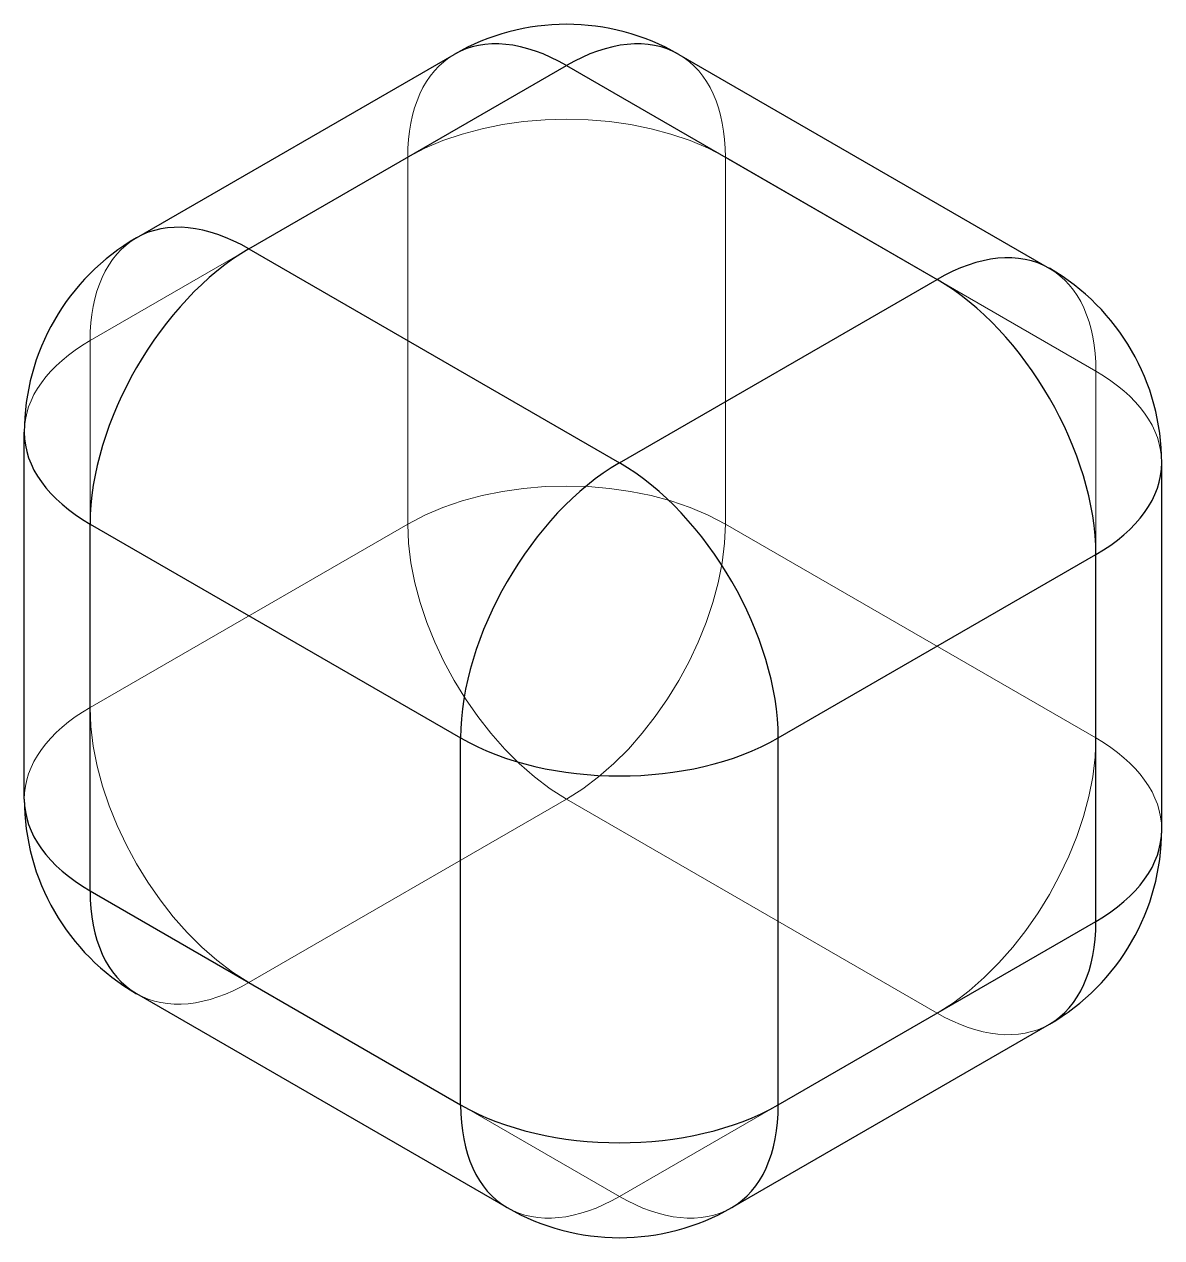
# Model space of a CAD drawing. Header units: millimetres. Extents: x -15.2 to 15.2, y -16.2 to 16.2.
import ezdxf

# ---------------------------------------------------------------- set-up
doc = ezdxf.new("R2010")
doc.units = ezdxf.units.MM
doc.linetypes.add('ACAD_ISO02W100', pattern=[15, 12, -3])
doc.layers.add('HIDDEN', color=7, linetype='ACAD_ISO02W100', lineweight=13)
doc.layers.add('VISIBLE', color=7, linetype='Continuous', lineweight=25)

msp = doc.modelspace()

# ---------------------------------------------------------------- linework, layer by layer
at = {"layer": 'HIDDEN'}
for p, q in [((-13.435, 7.757), (-4.95, 12.656)), ((-4.95, 2.858), (-4.95, 12.656)), ((3.536, 2.858), (3.536, 12.656)), ((3.536, 12.656), (13.435, 6.94)), ((-13.435, -2.041), (-13.435, 7.757)), ((13.435, -2.858), (13.435, 6.94)), ((-13.435, -2.041), (-4.95, 2.858)), ((3.536, 2.858), (13.435, -2.858)), ((-9.192, -9.39), (-0.707, -4.491)), ((-0.707, -4.491), (9.192, -10.206)), ((-9.192, -9.39), (0.707, -15.105)), ((0.707, -15.105), (9.192, -10.206))]:
    msp.add_line(p, q, dxfattribs=at)
for centre, major_axis, start_param, end_param in [((-0.707, 10.206), (3, -5.196), -3.141593, -2.356194), ((-0.707, 10.206), (-3, -5.196), 2.356194, 3.141593), ((-0.707, 10.206), (6, 0), 0.785398, 2.356194), ((-9.192, 5.307), (-3, 5.196), 0, 0.785398), ((9.192, 4.491), (-3, -5.196), 2.356194, 3.141593), ((-9.192, 5.307), (6, 0), 2.356194, 3.141593), ((9.192, 4.491), (-6, 0), -3.141593, -2.356194), ((-0.707, 0.408), (-6, 0), -2.356194, -0.785398), ((-0.707, 0.408), (3, -5.196), -2.356194, -0.785398), ((-0.707, 0.408), (-3, -5.196), 0.785398, 2.356194), ((-9.192, -4.491), (6, 0), 2.356194, 3.141593), ((-9.192, -4.491), (3, -5.196), -2.356194, -0.785398), ((9.192, -5.307), (-3, -5.196), 0.785398, 2.356194), ((9.192, -5.307), (6, 0), 0, 0.785398), ((-9.192, -4.491), (3, 5.196), -3.141593, -2.356194), ((9.192, -5.307), (-3, 5.196), 2.356194, 3.141593), ((0.707, -10.206), (3, 5.196), -3.141593, -2.356194), ((0.707, -10.206), (-3, 5.196), 2.356194, 3.141593)]:
    msp.add_ellipse(centre, major_axis=major_axis, ratio=0.57735, start_param=start_param, end_param=end_param, dxfattribs=at)
at = {"layer": 'VISIBLE'}
for p, q in [((-12.192, 10.503), (-3.707, 15.402)), ((2.293, 15.402), (12.192, 9.687)), ((-9.192, 10.206), (-0.707, 15.105)), ((-0.707, 15.105), (9.192, 9.39)), ((-9.192, 10.206), (0.707, 4.491)), ((0.707, 4.491), (9.192, 9.39)), ((-15.192, -4.491), (-15.192, 5.307)), ((15.192, -5.307), (15.192, 4.491)), ((-13.435, -6.94), (-13.435, 2.858)), ((-13.435, 2.858), (-3.536, -2.858)), ((4.95, -2.858), (13.435, 2.041)), ((13.435, -7.757), (13.435, 2.041)), ((-3.536, -12.656), (-3.536, -2.858)), ((4.95, -12.656), (4.95, -2.858)), ((-13.435, -6.94), (-3.536, -12.656)), ((4.95, -12.656), (13.435, -7.757)), ((-12.192, -9.687), (-2.293, -15.402)), ((3.707, -15.402), (12.192, -10.503))]:
    msp.add_line(p, q, dxfattribs=at)
for centre, start, end in [((-0.707, 10.206), 60, 120), ((-9.192, 5.307), 120, 180), ((9.192, 4.491), 360, 420), ((-9.192, -4.491), 180, 240), ((9.192, -5.307), 300, 360), ((0.707, -10.206), 240, 300)]:
    msp.add_arc(centre, 6, start, end, dxfattribs=at)
for centre, major_axis, start_param, end_param in [((-0.707, 10.206), (3, -5.196), -3.926991, -3.141593), ((-0.707, 10.206), (-3, -5.196), 3.141593, 3.926991), ((-9.192, 5.307), (-3, 5.196), 5.497787, 6.283185), ((-9.192, 5.307), (-3, -5.196), 3.926991, 5.497787), ((9.192, 4.491), (-3, -5.196), 3.141593, 3.926991), ((9.192, 4.491), (-3, 5.196), 3.926991, 5.497787), ((-9.192, 5.307), (6, 0), 3.141593, 3.926991), ((0.707, -0.408), (-3, -5.196), 3.926991, 5.497787), ((0.707, -0.408), (3, -5.196), -5.497787, -3.926991), ((9.192, 4.491), (-6, 0), -3.926991, -3.141593), ((0.707, -0.408), (-6, 0), -5.497787, -3.926991), ((-9.192, -4.491), (6, 0), 3.141593, 3.926991), ((9.192, -5.307), (6, 0), 5.497787, 6.283185), ((-9.192, -4.491), (3, 5.196), -3.926991, -3.141593), ((9.192, -5.307), (-3, 5.196), 3.141593, 3.926991), ((0.707, -10.206), (3, 5.196), -3.926991, -3.141593), ((0.707, -10.206), (-6, 0), -5.497787, -3.926991), ((0.707, -10.206), (-3, 5.196), 3.141593, 3.926991)]:
    msp.add_ellipse(centre, major_axis=major_axis, ratio=0.57735, start_param=start_param, end_param=end_param, dxfattribs=at)

doc.saveas('drawing.dxf')
